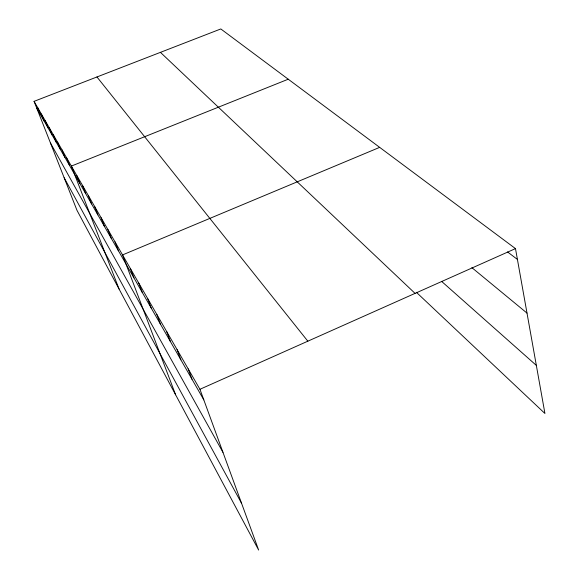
<?xml version="1.0" encoding="UTF-8"?>
<svg xmlns="http://www.w3.org/2000/svg" width="579" height="579" viewBox="0 0 579 579"><rect width="100%" height="100%" fill="white"/><g stroke="black" fill="none" stroke-linecap="round" stroke-linejoin="round"><path stroke-width="0.87" d="M515.484 248.608L220.809 28.95L34.067 101.347L199.943 389.283L515.484 248.608L544.933 413.486L416.344 292.272M379.665 147.363L122.538 254.919L175.632 394.82M288.241 79.214L71.355 166.079L119.064 289.022M507.559 251.945L517.416 259.428M471.878 267.643L527.006 313.101M441.582 281.365L536.349 365.4M160.434 52.356L415.056 293.379M96.954 76.964L307.84 341.183M36.788 108.273L203.815 399.879M50.496 143.071L222.966 452.344M64.146 177.739L241.573 503.317M45.198 120.678L48.028 127.894M41.362 114.012L44.156 121.127M37.649 107.571L40.414 114.591M34.067 101.347L76.971 210.3L258.639 550.05L199.943 389.283M57.56 142.13L60.498 149.664M53.29 134.719L56.192 142.144M49.172 127.575L52.038 134.893M66.578 157.792L69.596 165.551M61.982 149.816L64.964 157.459M82.45 185.338L85.598 193.487M76.783 175.502L79.888 183.514M94.58 206.385L97.822 214.823M88.377 195.63L91.569 203.917M101.072 217.661L104.358 226.244M115.026 241.884L118.413 250.779M107.882 229.479L111.219 238.215M138.772 283.095L142.318 292.511M130.441 268.642L133.937 277.877M147.558 298.351L151.155 307.948M156.844 314.477L160.499 324.254M166.68 331.535L170.385 341.516M177.102 349.629L180.858 359.805M188.168 368.845L191.982 379.223"/></g></svg>
